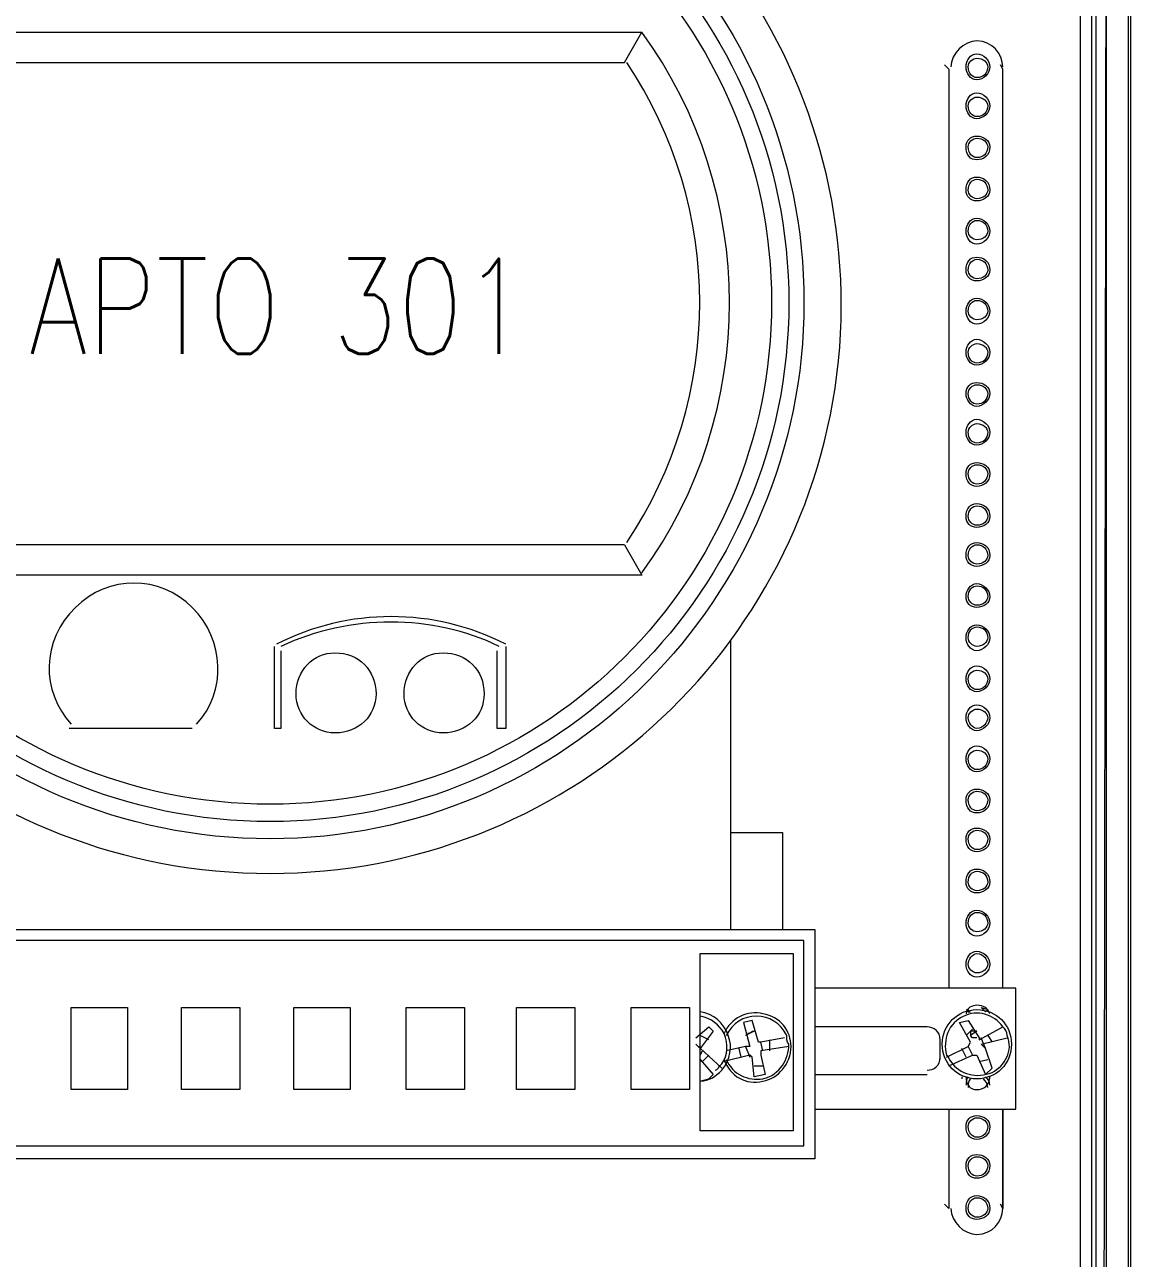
# Model space of a CAD drawing. Header units: metres. Extents: x 2999 to 3164, y 1641 to 1678.
# Drawn here: x 3003.38 to 3004.174, y 1656.407 to 1657.293 of the extents above; entities that cross this region are included whole.
import ezdxf

# ---------------------------------------------------------------- set-up
doc = ezdxf.new("R2010")
doc.units = ezdxf.units.M
doc.linetypes.add('CONTORNO_QUADRO_T', pattern=[0.35, 0.2, -0.15])
doc.styles.add('ROMANS', font='ROMANS.shx', dxfattribs={"width": 0.8, "height": 0.1})

msp = doc.modelspace()

# ---------------------------------------------------------------- linework, layer by layer
at = {"color": 7, "linetype": 'Continuous', "lineweight": 20, "true_color": 0x000007}
for points in [[(3004.14961, 1657.52946), (3004.1465, 1657.53256), (3004.14961, 1657.66603), (3004.1465, 1657.66293), (3004.1465, 1655.94026)], [(3004.13874, 1655.94026), (3004.13874, 1657.66293), (3004.13874, 1657.66293)], [(3004.17288, 1657.65206), (3004.17288, 1655.22637), (3004.17288, 1655.22637)], [(3004.17444, 1657.6443), (3004.17444, 1655.22482), (3004.17444, 1655.22482)], [(3004.15736, 1655.28845), (3004.15736, 1657.53567), (3004.14961, 1657.52946), (3004.14961, 1655.29)], [(3004.15736, 1655.28845), (3004.15426, 1655.29155), (3004.15736, 1657.53567), (3004.15426, 1657.53877)], [(3003.28672, 1657.28735), (3003.8237, 1657.28735), (3003.8237, 1657.28735)], [(3003.29759, 1657.26563), (3003.81128, 1657.26563), (3003.8237, 1657.28735)], [(3004.04407, 1657.26097), (3004.04097, 1657.26408), (3004.04097, 1657.26408)], [(3004.04407, 1657.26097), (3004.04407, 1656.60139), (3004.04407, 1656.60139)], [(3004.04407, 1657.26097), (3004.04407, 1656.60139), (3004.04407, 1656.60139)], [(3004.08287, 1657.26097), (3004.08132, 1657.26408), (3004.08132, 1657.26408)], [(3004.08287, 1656.60139), (3004.08287, 1657.26097), (3004.08287, 1657.26097)], [(3004.08287, 1656.60139), (3004.08287, 1657.26097), (3004.08287, 1657.26097)], [(3003.81128, 1656.91954), (3003.29759, 1656.91954), (3003.29759, 1656.91954)], [(3003.81128, 1656.91954), (3003.8237, 1656.89782), (3003.8237, 1656.89782)], [(3003.8237, 1656.89782), (3003.28672, 1656.89782), (3003.28672, 1656.89782)], [(3003.88733, 1656.85126), (3003.88733, 1656.6433), (3003.88733, 1656.6433)], [(3003.56452, 1656.8435), (3003.56452, 1656.78763), (3003.55987, 1656.78763), (3003.55987, 1656.8466)], [(3003.72592, 1656.8466), (3003.72592, 1656.78763), (3003.71972, 1656.78763)], [(3003.71972, 1656.78763), (3003.71972, 1656.8435), (3003.71972, 1656.8435)], [(3003.50089, 1656.78763), (3003.41243, 1656.78763), (3003.41243, 1656.78763)], [(3003.88733, 1656.71313), (3003.92457, 1656.71313), (3003.92457, 1656.6433)], [(3003.15946, 1656.6433), (3003.94785, 1656.6433), (3003.94785, 1656.6433)], [(3003.94785, 1656.6433), (3003.94785, 1656.47879), (3003.94785, 1656.47879)], [(3003.94009, 1656.63554), (3003.17033, 1656.63554), (3003.17033, 1656.63554)], [(3003.94009, 1656.4881), (3003.94009, 1656.63554), (3003.94009, 1656.63554)], [(3003.8656, 1656.49897), (3003.8656, 1656.62623), (3003.8656, 1656.62623)], [(3003.8656, 1656.62623), (3003.93233, 1656.62623), (3003.93233, 1656.62623)], [(3003.93233, 1656.62623), (3003.93233, 1656.49897), (3003.93233, 1656.49897)], [(3004.09218, 1656.60139), (3003.94785, 1656.60139), (3003.94785, 1656.60139)], [(3004.09218, 1656.51449), (3004.09218, 1656.60139), (3004.09218, 1656.60139)], [(3003.41398, 1656.52845), (3003.41398, 1656.58743), (3003.41398, 1656.58743)], [(3003.41398, 1656.58743), (3003.45433, 1656.58743), (3003.45433, 1656.58743)], [(3003.45433, 1656.58743), (3003.45433, 1656.52845), (3003.45433, 1656.52845)], [(3003.53503, 1656.58743), (3003.53503, 1656.52845), (3003.49313, 1656.52845)], [(3003.49313, 1656.58743), (3003.53503, 1656.58743), (3003.53503, 1656.58743)], [(3003.49313, 1656.52845), (3003.49313, 1656.58743), (3003.49313, 1656.58743)], [(3003.57383, 1656.52845), (3003.57383, 1656.58743), (3003.57383, 1656.58743)], [(3003.57383, 1656.58743), (3003.61418, 1656.58743), (3003.61418, 1656.58743)], [(3003.61418, 1656.58743), (3003.61418, 1656.52845), (3003.61418, 1656.52845)], [(3003.65453, 1656.52845), (3003.65453, 1656.58743), (3003.65453, 1656.58743)], [(3003.65453, 1656.58743), (3003.69644, 1656.58743), (3003.69644, 1656.58743)], [(3003.69644, 1656.58743), (3003.69644, 1656.52845), (3003.69644, 1656.52845)], [(3003.77559, 1656.52845), (3003.73368, 1656.52845), (3003.73368, 1656.58743), (3003.77559, 1656.58743)], [(3003.77559, 1656.58743), (3003.77559, 1656.52845), (3003.77559, 1656.52845)], [(3003.81594, 1656.52845), (3003.81594, 1656.58743), (3003.85784, 1656.58743)], [(3003.85784, 1656.58743), (3003.85784, 1656.52845), (3003.85784, 1656.52845)], [(3004.05649, 1656.58587), (3004.05804, 1656.58432), (3004.05804, 1656.58432)], [(3004.05804, 1656.58587), (3004.05804, 1656.58432), (3004.05959, 1656.58432)], [(3003.92612, 1656.5657), (3003.90905, 1656.5626), (3003.9075, 1656.5626), (3003.90285, 1656.57812), (3003.89664, 1656.57656), (3003.90129, 1656.55949), (3003.89819, 1656.55949), (3003.88422, 1656.55639)], [(3004.04252, 1656.55173), (3004.05804, 1656.55949), (3004.05959, 1656.5626), (3004.05183, 1656.57656), (3004.05804, 1656.57812), (3004.0658, 1656.5657), (3004.0658, 1656.56415), (3004.08287, 1656.57346)], [(3003.86249, 1656.5657), (3003.87181, 1656.57346), (3003.87491, 1656.57036), (3003.8656, 1656.55794), (3003.86249, 1656.56104), (3003.88112, 1656.54397)], [(3003.87181, 1656.56415), (3003.8656, 1656.56725), (3003.8656, 1656.56725)], [(3003.9044, 1656.57036), (3003.89819, 1656.56725), (3003.89819, 1656.56725)], [(3004.02855, 1656.57346), (3003.94785, 1656.57346), (3003.94785, 1656.57346)], [(3004.06114, 1656.57191), (3004.05649, 1656.56725), (3004.05649, 1656.56725)], [(3004.06425, 1656.57036), (3004.05959, 1656.56725), (3004.05959, 1656.56725)], [(3004.06425, 1656.57036), (3004.05959, 1656.57036), (3004.05959, 1656.56725)], [(3004.06425, 1656.5657), (3004.06114, 1656.5657), (3004.05959, 1656.56725)], [(3004.07201, 1656.56725), (3004.07511, 1656.5626), (3004.07511, 1656.5626)], [(3003.89509, 1656.55173), (3003.89353, 1656.55794), (3003.89353, 1656.55794)], [(3003.89819, 1656.55949), (3003.90129, 1656.55173), (3003.90129, 1656.55173)], [(3003.91061, 1656.55639), (3003.90905, 1656.5626), (3003.90905, 1656.5626)], [(3003.92923, 1656.55949), (3003.90905, 1656.55639), (3003.90905, 1656.55328), (3003.91216, 1656.53932)], [(3003.91526, 1656.56415), (3003.91526, 1656.55639), (3003.91526, 1656.55639)], [(3004.03786, 1656.55018), (3004.03786, 1656.56415), (3004.03786, 1656.56415)], [(3004.05649, 1656.55173), (3004.05338, 1656.55794), (3004.05338, 1656.55794)], [(3004.05804, 1656.55949), (3004.06114, 1656.55328), (3004.06114, 1656.55328)], [(3004.06114, 1656.55328), (3004.06425, 1656.55328), (3004.07046, 1656.53932), (3004.07511, 1656.54397), (3004.07046, 1656.55794), (3004.06735, 1656.56104), (3004.08598, 1656.5657)], [(3004.07046, 1656.55794), (3004.06735, 1656.5657), (3004.06735, 1656.5657)], [(3003.8656, 1656.55328), (3003.86715, 1656.55639), (3003.86715, 1656.55639)], [(3003.8656, 1656.55018), (3003.87491, 1656.53932), (3003.87491, 1656.53932)], [(3003.87181, 1656.55328), (3003.86715, 1656.54863), (3003.86715, 1656.54863)], [(3003.91216, 1656.53932), (3003.9044, 1656.53776), (3003.90285, 1656.55173), (3003.90129, 1656.55328), (3003.88267, 1656.54863)], [(3004.04407, 1656.54552), (3004.06114, 1656.55328), (3004.06114, 1656.55328)], [(3004.0658, 1656.54863), (3004.07201, 1656.55018), (3004.07201, 1656.55018)], [(3003.8656, 1656.53466), (3003.87181, 1656.53621), (3003.87491, 1656.53932)], [(3003.9044, 1656.54552), (3003.91061, 1656.54552), (3003.91061, 1656.54552)], [(3003.94785, 1656.53932), (3004.02855, 1656.53932), (3004.02855, 1656.53932)], [(3004.05338, 1656.53776), (3004.05338, 1656.53621), (3004.05338, 1656.53621)], [(3004.07356, 1656.53621), (3004.07356, 1656.53776), (3004.07356, 1656.53776)], [(3003.45433, 1656.52845), (3003.41398, 1656.52845), (3003.41398, 1656.52845)], [(3003.61418, 1656.52845), (3003.57383, 1656.52845), (3003.57383, 1656.52845)], [(3003.69644, 1656.52845), (3003.65453, 1656.52845), (3003.65453, 1656.52845)], [(3003.85784, 1656.52845), (3003.81594, 1656.52845), (3003.81594, 1656.52845)], [(3003.94785, 1656.51449), (3004.09218, 1656.51449), (3004.09218, 1656.51449)], [(3004.04407, 1656.51449), (3004.04407, 1656.4431), (3004.04097, 1656.4462)], [(3004.04407, 1656.51449), (3004.04407, 1656.4431), (3004.04407, 1656.4431)], [(3004.08287, 1656.51449), (3004.08287, 1656.4431), (3004.08132, 1656.4462)], [(3004.08287, 1656.4431), (3004.08287, 1656.51449), (3004.08287, 1656.51449)], [(3003.93233, 1656.49897), (3003.8656, 1656.49897), (3003.8656, 1656.49897)], [(3003.17033, 1656.4881), (3003.94009, 1656.4881), (3003.94009, 1656.4881)], [(3003.94785, 1656.47879), (3003.15946, 1656.47879), (3003.15946, 1656.47879)]]:
    msp.add_lwpolyline(points, dxfattribs=at)
msp.add_lwpolyline([(3004.07201, 1656.58587), (3004.07046, 1656.58432), (3004.06735, 1656.58743), (3004.06735, 1656.58743)], close=True, dxfattribs=at)
for points, knots in [([(3003.47296, 1657.49532), (3003.26655, 1657.45186), (3003.12687, 1657.26097), (3003.1486, 1657.05146), (3003.1486, 1657.05146), (3003.16877, 1656.84195), (3003.3457, 1656.68365), (3003.55676, 1656.68365), (3003.55676, 1656.68365), (3003.76627, 1656.68365), (3003.9432, 1656.84195), (3003.96492, 1657.05146), (3003.96492, 1657.05146), (3003.9851, 1657.26097), (3003.84542, 1657.45186), (3003.63901, 1657.49532)], [0, 0, 0, 0, 0.0625, 0.0625, 0.0625, 0.062501, 0.125, 0.125, 0.125, 0.125001, 0.1875, 0.1875, 0.1875, 0.187501, 1, 1, 1, 1]), ([(3003.94009, 1657.09336), (3003.94009, 1657.30598), (3003.76783, 1657.47824), (3003.55676, 1657.47824), (3003.55676, 1657.47824), (3003.34414, 1657.47824), (3003.17188, 1657.30598), (3003.17188, 1657.09336), (3003.17188, 1657.09336), (3003.17188, 1656.88074), (3003.34414, 1656.70848), (3003.55676, 1656.70848), (3003.55676, 1656.70848), (3003.76783, 1656.70848), (3003.94009, 1656.88074), (3003.94009, 1657.09336)], [0, 0, 0, 0, 0.0625, 0.0625, 0.0625, 0.062501, 0.125, 0.125, 0.125, 0.125001, 0.1875, 0.1875, 0.1875, 0.187501, 1, 1, 1, 1]), ([(3003.92923, 1657.09336), (3003.92923, 1657.29977), (3003.76162, 1657.46583), (3003.55676, 1657.46583), (3003.55676, 1657.46583), (3003.35035, 1657.46583), (3003.18429, 1657.29977), (3003.18429, 1657.09336), (3003.18429, 1657.09336), (3003.18429, 1656.88695), (3003.35035, 1656.72089), (3003.55676, 1656.72089), (3003.55676, 1656.72089), (3003.76162, 1656.72089), (3003.92923, 1656.88695), (3003.92923, 1657.09336)], [0, 0, 0, 0, 0.0625, 0.0625, 0.0625, 0.062501, 0.125, 0.125, 0.125, 0.125001, 0.1875, 0.1875, 0.1875, 0.187501, 1, 1, 1, 1]), ([(3003.91681, 1657.09336), (3003.91681, 1657.29201), (3003.75541, 1657.45341), (3003.55676, 1657.45341), (3003.55676, 1657.45341), (3003.35656, 1657.45341), (3003.19516, 1657.29201), (3003.19516, 1657.09336), (3003.19516, 1657.09336), (3003.19516, 1656.89471), (3003.35656, 1656.73331), (3003.55676, 1656.73331), (3003.55676, 1656.73331), (3003.75541, 1656.73331), (3003.91681, 1656.89471), (3003.91681, 1657.09336)], [0, 0, 0, 0, 0.0625, 0.0625, 0.0625, 0.062501, 0.125, 0.125, 0.125, 0.125001, 0.1875, 0.1875, 0.1875, 0.187501, 1, 1, 1, 1]), ([(3004.08287, 1657.26252), (3004.08287, 1657.27184), (3004.07511, 1657.28115), (3004.06425, 1657.28115), (3004.06425, 1657.28115), (3004.05494, 1657.28115), (3004.04562, 1657.27184), (3004.04562, 1657.26252)], [0, 0, 0, 0, 0.125, 0.125, 0.125, 0.125001, 1, 1, 1, 1]), ([(3004.08287, 1657.26252), (3004.08287, 1657.27184), (3004.07511, 1657.28115), (3004.06425, 1657.28115), (3004.06425, 1657.28115), (3004.05494, 1657.28115), (3004.04562, 1657.27184), (3004.04562, 1657.26252)], [0, 0, 0, 0, 0.125, 0.125, 0.125, 0.125001, 1, 1, 1, 1]), ([(3004.07356, 1657.26252), (3004.07356, 1657.26718), (3004.0689, 1657.27184), (3004.06425, 1657.27184), (3004.06425, 1657.27184), (3004.05959, 1657.27184), (3004.05649, 1657.26718), (3004.05649, 1657.26252), (3004.05649, 1657.26252), (3004.05649, 1657.25787), (3004.05959, 1657.25321), (3004.06425, 1657.25321), (3004.06425, 1657.25321), (3004.0689, 1657.25321), (3004.07356, 1657.25787), (3004.07356, 1657.26252)], [0, 0, 0, 0, 0.0625, 0.0625, 0.0625, 0.062501, 0.125, 0.125, 0.125, 0.125001, 0.1875, 0.1875, 0.1875, 0.187501, 1, 1, 1, 1]), ([(3004.07201, 1657.26252), (3004.07201, 1657.26563), (3004.0689, 1657.26873), (3004.06425, 1657.26873), (3004.06425, 1657.26873), (3004.06114, 1657.26873), (3004.05804, 1657.26563), (3004.05804, 1657.26252), (3004.05804, 1657.26252), (3004.05804, 1657.25787), (3004.06114, 1657.25476), (3004.06425, 1657.25476), (3004.06425, 1657.25476), (3004.0689, 1657.25476), (3004.07201, 1657.25787), (3004.07201, 1657.26252)], [0, 0, 0, 0, 0.0625, 0.0625, 0.0625, 0.062501, 0.125, 0.125, 0.125, 0.125001, 0.1875, 0.1875, 0.1875, 0.187501, 1, 1, 1, 1]), ([(3004.07356, 1657.23459), (3004.07356, 1657.23924), (3004.0689, 1657.2439), (3004.06425, 1657.2439), (3004.06425, 1657.2439), (3004.05959, 1657.2439), (3004.05649, 1657.23924), (3004.05649, 1657.23459), (3004.05649, 1657.23459), (3004.05649, 1657.22993), (3004.05959, 1657.22528), (3004.06425, 1657.22528), (3004.06425, 1657.22528), (3004.0689, 1657.22528), (3004.07356, 1657.22993), (3004.07356, 1657.23459)], [0, 0, 0, 0, 0.0625, 0.0625, 0.0625, 0.062501, 0.125, 0.125, 0.125, 0.125001, 0.1875, 0.1875, 0.1875, 0.187501, 1, 1, 1, 1]), ([(3004.07201, 1657.23459), (3004.07201, 1657.23769), (3004.0689, 1657.2408), (3004.06425, 1657.2408), (3004.06425, 1657.2408), (3004.06114, 1657.2408), (3004.05804, 1657.23769), (3004.05804, 1657.23459), (3004.05804, 1657.23459), (3004.05804, 1657.22993), (3004.06114, 1657.22683), (3004.06425, 1657.22683), (3004.06425, 1657.22683), (3004.0689, 1657.22683), (3004.07201, 1657.22993), (3004.07201, 1657.23459)], [0, 0, 0, 0, 0.0625, 0.0625, 0.0625, 0.062501, 0.125, 0.125, 0.125, 0.125001, 0.1875, 0.1875, 0.1875, 0.187501, 1, 1, 1, 1]), ([(3004.07356, 1657.2051), (3004.07356, 1657.20976), (3004.0689, 1657.21286), (3004.06425, 1657.21286), (3004.06425, 1657.21286), (3004.05959, 1657.21286), (3004.05649, 1657.20976), (3004.05649, 1657.2051), (3004.05649, 1657.2051), (3004.05649, 1657.19889), (3004.05959, 1657.19579), (3004.06425, 1657.19579), (3004.06425, 1657.19579), (3004.0689, 1657.19579), (3004.07356, 1657.19889), (3004.07356, 1657.2051)], [0, 0, 0, 0, 0.0625, 0.0625, 0.0625, 0.062501, 0.125, 0.125, 0.125, 0.125001, 0.1875, 0.1875, 0.1875, 0.187501, 1, 1, 1, 1]), ([(3004.07201, 1657.2051), (3004.07201, 1657.20821), (3004.0689, 1657.21131), (3004.06425, 1657.21131), (3004.06425, 1657.21131), (3004.06114, 1657.21131), (3004.05804, 1657.20821), (3004.05804, 1657.2051), (3004.05804, 1657.2051), (3004.05804, 1657.20045), (3004.06114, 1657.19734), (3004.06425, 1657.19734), (3004.06425, 1657.19734), (3004.0689, 1657.19734), (3004.07201, 1657.20045), (3004.07201, 1657.2051)], [0, 0, 0, 0, 0.0625, 0.0625, 0.0625, 0.062501, 0.125, 0.125, 0.125, 0.125001, 0.1875, 0.1875, 0.1875, 0.187501, 1, 1, 1, 1]), ([(3004.07356, 1657.17406), (3004.07356, 1657.18027), (3004.0689, 1657.18337), (3004.06425, 1657.18337), (3004.06425, 1657.18337), (3004.05959, 1657.18337), (3004.05649, 1657.18027), (3004.05649, 1657.17406), (3004.05649, 1657.17406), (3004.05649, 1657.16941), (3004.05959, 1657.1663), (3004.06425, 1657.1663), (3004.06425, 1657.1663), (3004.0689, 1657.1663), (3004.07356, 1657.16941), (3004.07356, 1657.17406)], [0, 0, 0, 0, 0.0625, 0.0625, 0.0625, 0.062501, 0.125, 0.125, 0.125, 0.125001, 0.1875, 0.1875, 0.1875, 0.187501, 1, 1, 1, 1]), ([(3004.07201, 1657.17406), (3004.07201, 1657.17872), (3004.0689, 1657.18182), (3004.06425, 1657.18182), (3004.06425, 1657.18182), (3004.06114, 1657.18182), (3004.05804, 1657.17872), (3004.05804, 1657.17406), (3004.05804, 1657.17406), (3004.05804, 1657.17096), (3004.06114, 1657.16786), (3004.06425, 1657.16786), (3004.06425, 1657.16786), (3004.0689, 1657.16786), (3004.07201, 1657.17096), (3004.07201, 1657.17406)], [0, 0, 0, 0, 0.0625, 0.0625, 0.0625, 0.062501, 0.125, 0.125, 0.125, 0.125001, 0.1875, 0.1875, 0.1875, 0.187501, 1, 1, 1, 1]), ([(3004.07356, 1657.14458), (3004.07356, 1657.14923), (3004.0689, 1657.15389), (3004.06425, 1657.15389), (3004.06425, 1657.15389), (3004.05959, 1657.15389), (3004.05649, 1657.14923), (3004.05649, 1657.14458), (3004.05649, 1657.14458), (3004.05649, 1657.13992), (3004.05959, 1657.13526), (3004.06425, 1657.13526), (3004.06425, 1657.13526), (3004.0689, 1657.13526), (3004.07356, 1657.13992), (3004.07356, 1657.14458)], [0, 0, 0, 0, 0.0625, 0.0625, 0.0625, 0.062501, 0.125, 0.125, 0.125, 0.125001, 0.1875, 0.1875, 0.1875, 0.187501, 1, 1, 1, 1]), ([(3004.07201, 1657.14458), (3004.07201, 1657.14923), (3004.0689, 1657.15234), (3004.06425, 1657.15234), (3004.06425, 1657.15234), (3004.06114, 1657.15234), (3004.05804, 1657.14923), (3004.05804, 1657.14458), (3004.05804, 1657.14458), (3004.05804, 1657.14147), (3004.06114, 1657.13837), (3004.06425, 1657.13837), (3004.06425, 1657.13837), (3004.0689, 1657.13837), (3004.07201, 1657.14147), (3004.07201, 1657.14458)], [0, 0, 0, 0, 0.0625, 0.0625, 0.0625, 0.062501, 0.125, 0.125, 0.125, 0.125001, 0.1875, 0.1875, 0.1875, 0.187501, 1, 1, 1, 1]), ([(3004.07356, 1657.11664), (3004.07356, 1657.12285), (3004.0689, 1657.12595), (3004.06425, 1657.12595), (3004.06425, 1657.12595), (3004.05959, 1657.12595), (3004.05649, 1657.12285), (3004.05649, 1657.11664), (3004.05649, 1657.11664), (3004.05649, 1657.11198), (3004.05959, 1657.10888), (3004.06425, 1657.10888), (3004.06425, 1657.10888), (3004.0689, 1657.10888), (3004.07356, 1657.11198), (3004.07356, 1657.11664)], [0, 0, 0, 0, 0.0625, 0.0625, 0.0625, 0.062501, 0.125, 0.125, 0.125, 0.125001, 0.1875, 0.1875, 0.1875, 0.187501, 1, 1, 1, 1]), ([(3004.07201, 1657.11664), (3004.07201, 1657.1213), (3004.0689, 1657.1244), (3004.06425, 1657.1244), (3004.06425, 1657.1244), (3004.06114, 1657.1244), (3004.05804, 1657.1213), (3004.05804, 1657.11664), (3004.05804, 1657.11664), (3004.05804, 1657.11354), (3004.06114, 1657.11043), (3004.06425, 1657.11043), (3004.06425, 1657.11043), (3004.0689, 1657.11043), (3004.07201, 1657.11354), (3004.07201, 1657.11664)], [0, 0, 0, 0, 0.0625, 0.0625, 0.0625, 0.062501, 0.125, 0.125, 0.125, 0.125001, 0.1875, 0.1875, 0.1875, 0.187501, 1, 1, 1, 1]), ([(3004.07356, 1657.08715), (3004.07356, 1657.09181), (3004.0689, 1657.09647), (3004.06425, 1657.09647), (3004.06425, 1657.09647), (3004.05959, 1657.09647), (3004.05649, 1657.09181), (3004.05649, 1657.08715), (3004.05649, 1657.08715), (3004.05649, 1657.0825), (3004.05959, 1657.07784), (3004.06425, 1657.07784), (3004.06425, 1657.07784), (3004.0689, 1657.07784), (3004.07356, 1657.0825), (3004.07356, 1657.08715)], [0, 0, 0, 0, 0.0625, 0.0625, 0.0625, 0.062501, 0.125, 0.125, 0.125, 0.125001, 0.1875, 0.1875, 0.1875, 0.187501, 1, 1, 1, 1]), ([(3004.07201, 1657.08715), (3004.07201, 1657.09181), (3004.0689, 1657.09491), (3004.06425, 1657.09491), (3004.06425, 1657.09491), (3004.06114, 1657.09491), (3004.05804, 1657.09181), (3004.05804, 1657.08715), (3004.05804, 1657.08715), (3004.05804, 1657.08405), (3004.06114, 1657.08095), (3004.06425, 1657.08095), (3004.06425, 1657.08095), (3004.0689, 1657.08095), (3004.07201, 1657.08405), (3004.07201, 1657.08715)], [0, 0, 0, 0, 0.0625, 0.0625, 0.0625, 0.062501, 0.125, 0.125, 0.125, 0.125001, 0.1875, 0.1875, 0.1875, 0.187501, 1, 1, 1, 1]), ([(3004.07356, 1657.05767), (3004.07356, 1657.06232), (3004.0689, 1657.06698), (3004.06425, 1657.06698), (3004.06425, 1657.06698), (3004.05959, 1657.06698), (3004.05649, 1657.06232), (3004.05649, 1657.05767), (3004.05649, 1657.05767), (3004.05649, 1657.05301), (3004.05959, 1657.04836), (3004.06425, 1657.04836), (3004.06425, 1657.04836), (3004.0689, 1657.04836), (3004.07356, 1657.05301), (3004.07356, 1657.05767)], [0, 0, 0, 0, 0.0625, 0.0625, 0.0625, 0.062501, 0.125, 0.125, 0.125, 0.125001, 0.1875, 0.1875, 0.1875, 0.187501, 1, 1, 1, 1]), ([(3004.07201, 1657.05767), (3004.07201, 1657.06077), (3004.0689, 1657.06387), (3004.06425, 1657.06387), (3004.06425, 1657.06387), (3004.06114, 1657.06387), (3004.05804, 1657.06077), (3004.05804, 1657.05767), (3004.05804, 1657.05767), (3004.05804, 1657.05301), (3004.06114, 1657.04991), (3004.06425, 1657.04991), (3004.06425, 1657.04991), (3004.0689, 1657.04991), (3004.07201, 1657.05301), (3004.07201, 1657.05767)], [0, 0, 0, 0, 0.0625, 0.0625, 0.0625, 0.062501, 0.125, 0.125, 0.125, 0.125001, 0.1875, 0.1875, 0.1875, 0.187501, 1, 1, 1, 1]), ([(3004.07356, 1657.02818), (3004.07356, 1657.03284), (3004.0689, 1657.03594), (3004.06425, 1657.03594), (3004.06425, 1657.03594), (3004.05959, 1657.03594), (3004.05649, 1657.03284), (3004.05649, 1657.02818), (3004.05649, 1657.02818), (3004.05649, 1657.02352), (3004.05959, 1657.01887), (3004.06425, 1657.01887), (3004.06425, 1657.01887), (3004.0689, 1657.01887), (3004.07356, 1657.02352), (3004.07356, 1657.02818)], [0, 0, 0, 0, 0.0625, 0.0625, 0.0625, 0.062501, 0.125, 0.125, 0.125, 0.125001, 0.1875, 0.1875, 0.1875, 0.187501, 1, 1, 1, 1]), ([(3004.07201, 1657.02818), (3004.07201, 1657.03128), (3004.0689, 1657.03439), (3004.06425, 1657.03439), (3004.06425, 1657.03439), (3004.06114, 1657.03439), (3004.05804, 1657.03128), (3004.05804, 1657.02818), (3004.05804, 1657.02818), (3004.05804, 1657.02352), (3004.06114, 1657.02042), (3004.06425, 1657.02042), (3004.06425, 1657.02042), (3004.0689, 1657.02042), (3004.07201, 1657.02352), (3004.07201, 1657.02818)], [0, 0, 0, 0, 0.0625, 0.0625, 0.0625, 0.062501, 0.125, 0.125, 0.125, 0.125001, 0.1875, 0.1875, 0.1875, 0.187501, 1, 1, 1, 1]), ([(3004.07356, 1657.00024), (3004.07356, 1657.0049), (3004.0689, 1657.00956), (3004.06425, 1657.00956), (3004.06425, 1657.00956), (3004.05959, 1657.00956), (3004.05649, 1657.0049), (3004.05649, 1657.00024), (3004.05649, 1657.00024), (3004.05649, 1656.99559), (3004.05959, 1656.99093), (3004.06425, 1656.99093), (3004.06425, 1656.99093), (3004.0689, 1656.99093), (3004.07356, 1656.99559), (3004.07356, 1657.00024)], [0, 0, 0, 0, 0.0625, 0.0625, 0.0625, 0.062501, 0.125, 0.125, 0.125, 0.125001, 0.1875, 0.1875, 0.1875, 0.187501, 1, 1, 1, 1]), ([(3004.07201, 1657.00024), (3004.07201, 1657.00335), (3004.0689, 1657.00645), (3004.06425, 1657.00645), (3004.06425, 1657.00645), (3004.06114, 1657.00645), (3004.05804, 1657.00335), (3004.05804, 1657.00024), (3004.05804, 1657.00024), (3004.05804, 1656.99559), (3004.06114, 1656.99248), (3004.06425, 1656.99248), (3004.06425, 1656.99248), (3004.0689, 1656.99248), (3004.07201, 1656.99559), (3004.07201, 1657.00024)], [0, 0, 0, 0, 0.0625, 0.0625, 0.0625, 0.062501, 0.125, 0.125, 0.125, 0.125001, 0.1875, 0.1875, 0.1875, 0.187501, 1, 1, 1, 1]), ([(3004.07356, 1656.97076), (3004.07356, 1656.97541), (3004.0689, 1656.97852), (3004.06425, 1656.97852), (3004.06425, 1656.97852), (3004.05959, 1656.97852), (3004.05649, 1656.97541), (3004.05649, 1656.97076), (3004.05649, 1656.97076), (3004.05649, 1656.96455), (3004.05959, 1656.96145), (3004.06425, 1656.96145), (3004.06425, 1656.96145), (3004.0689, 1656.96145), (3004.07356, 1656.96455), (3004.07356, 1656.97076)], [0, 0, 0, 0, 0.0625, 0.0625, 0.0625, 0.062501, 0.125, 0.125, 0.125, 0.125001, 0.1875, 0.1875, 0.1875, 0.187501, 1, 1, 1, 1]), ([(3004.07201, 1656.97076), (3004.07201, 1656.97386), (3004.0689, 1656.97697), (3004.06425, 1656.97697), (3004.06425, 1656.97697), (3004.06114, 1656.97697), (3004.05804, 1656.97386), (3004.05804, 1656.97076), (3004.05804, 1656.97076), (3004.05804, 1656.9661), (3004.06114, 1656.963), (3004.06425, 1656.963), (3004.06425, 1656.963), (3004.0689, 1656.963), (3004.07201, 1656.9661), (3004.07201, 1656.97076)], [0, 0, 0, 0, 0.0625, 0.0625, 0.0625, 0.062501, 0.125, 0.125, 0.125, 0.125001, 0.1875, 0.1875, 0.1875, 0.187501, 1, 1, 1, 1]), ([(3004.07356, 1656.93972), (3004.07356, 1656.94593), (3004.0689, 1656.94903), (3004.06425, 1656.94903), (3004.06425, 1656.94903), (3004.05959, 1656.94903), (3004.05649, 1656.94593), (3004.05649, 1656.93972), (3004.05649, 1656.93972), (3004.05649, 1656.93506), (3004.05959, 1656.93196), (3004.06425, 1656.93196), (3004.06425, 1656.93196), (3004.0689, 1656.93196), (3004.07356, 1656.93506), (3004.07356, 1656.93972)], [0, 0, 0, 0, 0.0625, 0.0625, 0.0625, 0.062501, 0.125, 0.125, 0.125, 0.125001, 0.1875, 0.1875, 0.1875, 0.187501, 1, 1, 1, 1]), ([(3004.07201, 1656.93972), (3004.07201, 1656.94437), (3004.0689, 1656.94748), (3004.06425, 1656.94748), (3004.06425, 1656.94748), (3004.06114, 1656.94748), (3004.05804, 1656.94437), (3004.05804, 1656.93972), (3004.05804, 1656.93972), (3004.05804, 1656.93661), (3004.06114, 1656.93351), (3004.06425, 1656.93351), (3004.06425, 1656.93351), (3004.0689, 1656.93351), (3004.07201, 1656.93661), (3004.07201, 1656.93972)], [0, 0, 0, 0, 0.0625, 0.0625, 0.0625, 0.062501, 0.125, 0.125, 0.125, 0.125001, 0.1875, 0.1875, 0.1875, 0.187501, 1, 1, 1, 1]), ([(3004.07356, 1656.91178), (3004.07356, 1656.91799), (3004.0689, 1656.9211), (3004.06425, 1656.9211), (3004.06425, 1656.9211), (3004.05959, 1656.9211), (3004.05649, 1656.91799), (3004.05649, 1656.91178), (3004.05649, 1656.91178), (3004.05649, 1656.90713), (3004.05959, 1656.90402), (3004.06425, 1656.90402), (3004.06425, 1656.90402), (3004.0689, 1656.90402), (3004.07356, 1656.90713), (3004.07356, 1656.91178)], [0, 0, 0, 0, 0.0625, 0.0625, 0.0625, 0.062501, 0.125, 0.125, 0.125, 0.125001, 0.1875, 0.1875, 0.1875, 0.187501, 1, 1, 1, 1]), ([(3004.07201, 1656.91178), (3004.07201, 1656.91644), (3004.0689, 1656.91954), (3004.06425, 1656.91954), (3004.06425, 1656.91954), (3004.06114, 1656.91954), (3004.05804, 1656.91644), (3004.05804, 1656.91178), (3004.05804, 1656.91178), (3004.05804, 1656.90868), (3004.06114, 1656.90558), (3004.06425, 1656.90558), (3004.06425, 1656.90558), (3004.0689, 1656.90558), (3004.07201, 1656.90868), (3004.07201, 1656.91178)], [0, 0, 0, 0, 0.0625, 0.0625, 0.0625, 0.062501, 0.125, 0.125, 0.125, 0.125001, 0.1875, 0.1875, 0.1875, 0.187501, 1, 1, 1, 1]), ([(3003.504, 1656.79073), (3003.52572, 1656.81401), (3003.52417, 1656.85126), (3003.50089, 1656.87454), (3003.50089, 1656.87454), (3003.47761, 1656.89782), (3003.44037, 1656.89782), (3003.41709, 1656.87454), (3003.41709, 1656.87454), (3003.39225, 1656.85126), (3003.39225, 1656.81401), (3003.41398, 1656.79073)], [0, 0, 0, 0, 0.083333, 0.083333, 0.083333, 0.083334, 0.166667, 0.166667, 0.166667, 0.166668, 1, 1, 1, 1]), ([(3004.07356, 1656.8823), (3004.07356, 1656.88695), (3004.0689, 1656.89161), (3004.06425, 1656.89161), (3004.06425, 1656.89161), (3004.05959, 1656.89161), (3004.05649, 1656.88695), (3004.05649, 1656.8823), (3004.05649, 1656.8823), (3004.05649, 1656.87764), (3004.05959, 1656.87454), (3004.06425, 1656.87454), (3004.06425, 1656.87454), (3004.0689, 1656.87454), (3004.07356, 1656.87764), (3004.07356, 1656.8823)], [0, 0, 0, 0, 0.0625, 0.0625, 0.0625, 0.062501, 0.125, 0.125, 0.125, 0.125001, 0.1875, 0.1875, 0.1875, 0.187501, 1, 1, 1, 1]), ([(3004.07201, 1656.8823), (3004.07201, 1656.88695), (3004.0689, 1656.89006), (3004.06425, 1656.89006), (3004.06425, 1656.89006), (3004.06114, 1656.89006), (3004.05804, 1656.88695), (3004.05804, 1656.8823), (3004.05804, 1656.8823), (3004.05804, 1656.87919), (3004.06114, 1656.87609), (3004.06425, 1656.87609), (3004.06425, 1656.87609), (3004.0689, 1656.87609), (3004.07201, 1656.87919), (3004.07201, 1656.8823)], [0, 0, 0, 0, 0.0625, 0.0625, 0.0625, 0.062501, 0.125, 0.125, 0.125, 0.125001, 0.1875, 0.1875, 0.1875, 0.187501, 1, 1, 1, 1]), ([(3004.07356, 1656.85281), (3004.07356, 1656.85747), (3004.0689, 1656.86212), (3004.06425, 1656.86212), (3004.06425, 1656.86212), (3004.05959, 1656.86212), (3004.05649, 1656.85747), (3004.05649, 1656.85281), (3004.05649, 1656.85281), (3004.05649, 1656.84815), (3004.05959, 1656.8435), (3004.06425, 1656.8435), (3004.06425, 1656.8435), (3004.0689, 1656.8435), (3004.07356, 1656.84815), (3004.07356, 1656.85281)], [0, 0, 0, 0, 0.0625, 0.0625, 0.0625, 0.062501, 0.125, 0.125, 0.125, 0.125001, 0.1875, 0.1875, 0.1875, 0.187501, 1, 1, 1, 1]), ([(3004.07201, 1656.85281), (3004.07201, 1656.85747), (3004.0689, 1656.86057), (3004.06425, 1656.86057), (3004.06425, 1656.86057), (3004.06114, 1656.86057), (3004.05804, 1656.85747), (3004.05804, 1656.85281), (3004.05804, 1656.85281), (3004.05804, 1656.84971), (3004.06114, 1656.8466), (3004.06425, 1656.8466), (3004.06425, 1656.8466), (3004.0689, 1656.8466), (3004.07201, 1656.84971), (3004.07201, 1656.85281)], [0, 0, 0, 0, 0.0625, 0.0625, 0.0625, 0.062501, 0.125, 0.125, 0.125, 0.125001, 0.1875, 0.1875, 0.1875, 0.187501, 1, 1, 1, 1]), ([(3003.63281, 1656.81246), (3003.63281, 1656.82953), (3003.62039, 1656.84195), (3003.60332, 1656.84195), (3003.60332, 1656.84195), (3003.5878, 1656.84195), (3003.57538, 1656.82953), (3003.57538, 1656.81246), (3003.57538, 1656.81246), (3003.57538, 1656.79694), (3003.5878, 1656.78452), (3003.60332, 1656.78452), (3003.60332, 1656.78452), (3003.62039, 1656.78452), (3003.63281, 1656.79694), (3003.63281, 1656.81246)], [0, 0, 0, 0, 0.0625, 0.0625, 0.0625, 0.062501, 0.125, 0.125, 0.125, 0.125001, 0.1875, 0.1875, 0.1875, 0.187501, 1, 1, 1, 1]), ([(3003.7104, 1656.81246), (3003.7104, 1656.82953), (3003.69799, 1656.84195), (3003.68092, 1656.84195), (3003.68092, 1656.84195), (3003.6654, 1656.84195), (3003.65298, 1656.82953), (3003.65298, 1656.81246), (3003.65298, 1656.81246), (3003.65298, 1656.79694), (3003.6654, 1656.78452), (3003.68092, 1656.78452), (3003.68092, 1656.78452), (3003.69799, 1656.78452), (3003.7104, 1656.79694), (3003.7104, 1656.81246)], [0, 0, 0, 0, 0.0625, 0.0625, 0.0625, 0.062501, 0.125, 0.125, 0.125, 0.125001, 0.1875, 0.1875, 0.1875, 0.187501, 1, 1, 1, 1]), ([(3004.07356, 1656.82332), (3004.07356, 1656.82798), (3004.0689, 1656.83263), (3004.06425, 1656.83263), (3004.06425, 1656.83263), (3004.05959, 1656.83263), (3004.05649, 1656.82798), (3004.05649, 1656.82332), (3004.05649, 1656.82332), (3004.05649, 1656.81867), (3004.05959, 1656.81401), (3004.06425, 1656.81401), (3004.06425, 1656.81401), (3004.0689, 1656.81401), (3004.07356, 1656.81867), (3004.07356, 1656.82332)], [0, 0, 0, 0, 0.0625, 0.0625, 0.0625, 0.062501, 0.125, 0.125, 0.125, 0.125001, 0.1875, 0.1875, 0.1875, 0.187501, 1, 1, 1, 1]), ([(3004.07201, 1656.82332), (3004.07201, 1656.82643), (3004.0689, 1656.82953), (3004.06425, 1656.82953), (3004.06425, 1656.82953), (3004.06114, 1656.82953), (3004.05804, 1656.82643), (3004.05804, 1656.82332), (3004.05804, 1656.82332), (3004.05804, 1656.81867), (3004.06114, 1656.81556), (3004.06425, 1656.81556), (3004.06425, 1656.81556), (3004.0689, 1656.81556), (3004.07201, 1656.81867), (3004.07201, 1656.82332)], [0, 0, 0, 0, 0.0625, 0.0625, 0.0625, 0.062501, 0.125, 0.125, 0.125, 0.125001, 0.1875, 0.1875, 0.1875, 0.187501, 1, 1, 1, 1]), ([(3004.07356, 1656.79539), (3004.07356, 1656.80004), (3004.0689, 1656.8047), (3004.06425, 1656.8047), (3004.06425, 1656.8047), (3004.05959, 1656.8047), (3004.05649, 1656.80004), (3004.05649, 1656.79539), (3004.05649, 1656.79539), (3004.05649, 1656.79073), (3004.05959, 1656.78608), (3004.06425, 1656.78608), (3004.06425, 1656.78608), (3004.0689, 1656.78608), (3004.07356, 1656.79073), (3004.07356, 1656.79539)], [0, 0, 0, 0, 0.0625, 0.0625, 0.0625, 0.062501, 0.125, 0.125, 0.125, 0.125001, 0.1875, 0.1875, 0.1875, 0.187501, 1, 1, 1, 1]), ([(3004.07201, 1656.79539), (3004.07201, 1656.79849), (3004.0689, 1656.8016), (3004.06425, 1656.8016), (3004.06425, 1656.8016), (3004.06114, 1656.8016), (3004.05804, 1656.79849), (3004.05804, 1656.79539), (3004.05804, 1656.79539), (3004.05804, 1656.79228), (3004.06114, 1656.78763), (3004.06425, 1656.78763), (3004.06425, 1656.78763), (3004.0689, 1656.78763), (3004.07201, 1656.79228), (3004.07201, 1656.79539)], [0, 0, 0, 0, 0.0625, 0.0625, 0.0625, 0.062501, 0.125, 0.125, 0.125, 0.125001, 0.1875, 0.1875, 0.1875, 0.187501, 1, 1, 1, 1]), ([(3004.07356, 1656.7659), (3004.07356, 1656.77056), (3004.0689, 1656.77521), (3004.06425, 1656.77521), (3004.06425, 1656.77521), (3004.05959, 1656.77521), (3004.05649, 1656.77056), (3004.05649, 1656.7659), (3004.05649, 1656.7659), (3004.05649, 1656.76124), (3004.05959, 1656.75659), (3004.06425, 1656.75659), (3004.06425, 1656.75659), (3004.0689, 1656.75659), (3004.07356, 1656.76124), (3004.07356, 1656.7659)], [0, 0, 0, 0, 0.0625, 0.0625, 0.0625, 0.062501, 0.125, 0.125, 0.125, 0.125001, 0.1875, 0.1875, 0.1875, 0.187501, 1, 1, 1, 1]), ([(3004.07201, 1656.7659), (3004.07201, 1656.769), (3004.0689, 1656.77211), (3004.06425, 1656.77211), (3004.06425, 1656.77211), (3004.06114, 1656.77211), (3004.05804, 1656.769), (3004.05804, 1656.7659), (3004.05804, 1656.7659), (3004.05804, 1656.76124), (3004.06114, 1656.75814), (3004.06425, 1656.75814), (3004.06425, 1656.75814), (3004.0689, 1656.75814), (3004.07201, 1656.76124), (3004.07201, 1656.7659)], [0, 0, 0, 0, 0.0625, 0.0625, 0.0625, 0.062501, 0.125, 0.125, 0.125, 0.125001, 0.1875, 0.1875, 0.1875, 0.187501, 1, 1, 1, 1]), ([(3004.07356, 1656.73641), (3004.07356, 1656.74107), (3004.0689, 1656.74417), (3004.06425, 1656.74417), (3004.06425, 1656.74417), (3004.05959, 1656.74417), (3004.05649, 1656.74107), (3004.05649, 1656.73641), (3004.05649, 1656.73641), (3004.05649, 1656.73021), (3004.05959, 1656.7271), (3004.06425, 1656.7271), (3004.06425, 1656.7271), (3004.0689, 1656.7271), (3004.07356, 1656.73021), (3004.07356, 1656.73641)], [0, 0, 0, 0, 0.0625, 0.0625, 0.0625, 0.062501, 0.125, 0.125, 0.125, 0.125001, 0.1875, 0.1875, 0.1875, 0.187501, 1, 1, 1, 1]), ([(3004.07201, 1656.73641), (3004.07201, 1656.73952), (3004.0689, 1656.74262), (3004.06425, 1656.74262), (3004.06425, 1656.74262), (3004.06114, 1656.74262), (3004.05804, 1656.73952), (3004.05804, 1656.73641), (3004.05804, 1656.73641), (3004.05804, 1656.73176), (3004.06114, 1656.72865), (3004.06425, 1656.72865), (3004.06425, 1656.72865), (3004.0689, 1656.72865), (3004.07201, 1656.73176), (3004.07201, 1656.73641)], [0, 0, 0, 0, 0.0625, 0.0625, 0.0625, 0.062501, 0.125, 0.125, 0.125, 0.125001, 0.1875, 0.1875, 0.1875, 0.187501, 1, 1, 1, 1]), ([(3004.07356, 1656.70848), (3004.07356, 1656.71313), (3004.0689, 1656.71624), (3004.06425, 1656.71624), (3004.06425, 1656.71624), (3004.05959, 1656.71624), (3004.05649, 1656.71313), (3004.05649, 1656.70848), (3004.05649, 1656.70848), (3004.05649, 1656.70227), (3004.05959, 1656.69917), (3004.06425, 1656.69917), (3004.06425, 1656.69917), (3004.0689, 1656.69917), (3004.07356, 1656.70227), (3004.07356, 1656.70848)], [0, 0, 0, 0, 0.0625, 0.0625, 0.0625, 0.062501, 0.125, 0.125, 0.125, 0.125001, 0.1875, 0.1875, 0.1875, 0.187501, 1, 1, 1, 1]), ([(3004.07201, 1656.70848), (3004.07201, 1656.71158), (3004.0689, 1656.71469), (3004.06425, 1656.71469), (3004.06425, 1656.71469), (3004.06114, 1656.71469), (3004.05804, 1656.71158), (3004.05804, 1656.70848), (3004.05804, 1656.70848), (3004.05804, 1656.70382), (3004.06114, 1656.70072), (3004.06425, 1656.70072), (3004.06425, 1656.70072), (3004.0689, 1656.70072), (3004.07201, 1656.70382), (3004.07201, 1656.70848)], [0, 0, 0, 0, 0.0625, 0.0625, 0.0625, 0.062501, 0.125, 0.125, 0.125, 0.125001, 0.1875, 0.1875, 0.1875, 0.187501, 1, 1, 1, 1]), ([(3004.07356, 1656.67744), (3004.07356, 1656.68365), (3004.0689, 1656.68675), (3004.06425, 1656.68675), (3004.06425, 1656.68675), (3004.05959, 1656.68675), (3004.05649, 1656.68365), (3004.05649, 1656.67744), (3004.05649, 1656.67744), (3004.05649, 1656.67278), (3004.05959, 1656.66968), (3004.06425, 1656.66968), (3004.06425, 1656.66968), (3004.0689, 1656.66968), (3004.07356, 1656.67278), (3004.07356, 1656.67744)], [0, 0, 0, 0, 0.0625, 0.0625, 0.0625, 0.062501, 0.125, 0.125, 0.125, 0.125001, 0.1875, 0.1875, 0.1875, 0.187501, 1, 1, 1, 1]), ([(3004.07201, 1656.67744), (3004.07201, 1656.6821), (3004.0689, 1656.6852), (3004.06425, 1656.6852), (3004.06425, 1656.6852), (3004.06114, 1656.6852), (3004.05804, 1656.6821), (3004.05804, 1656.67744), (3004.05804, 1656.67744), (3004.05804, 1656.67434), (3004.06114, 1656.67123), (3004.06425, 1656.67123), (3004.06425, 1656.67123), (3004.0689, 1656.67123), (3004.07201, 1656.67434), (3004.07201, 1656.67744)], [0, 0, 0, 0, 0.0625, 0.0625, 0.0625, 0.062501, 0.125, 0.125, 0.125, 0.125001, 0.1875, 0.1875, 0.1875, 0.187501, 1, 1, 1, 1]), ([(3004.07356, 1656.64795), (3004.07356, 1656.65261), (3004.0689, 1656.65726), (3004.06425, 1656.65726), (3004.06425, 1656.65726), (3004.05959, 1656.65726), (3004.05649, 1656.65261), (3004.05649, 1656.64795), (3004.05649, 1656.64795), (3004.05649, 1656.6433), (3004.05959, 1656.63864), (3004.06425, 1656.63864), (3004.06425, 1656.63864), (3004.0689, 1656.63864), (3004.07356, 1656.6433), (3004.07356, 1656.64795)], [0, 0, 0, 0, 0.0625, 0.0625, 0.0625, 0.062501, 0.125, 0.125, 0.125, 0.125001, 0.1875, 0.1875, 0.1875, 0.187501, 1, 1, 1, 1]), ([(3004.07201, 1656.64795), (3004.07201, 1656.65261), (3004.0689, 1656.65571), (3004.06425, 1656.65571), (3004.06425, 1656.65571), (3004.06114, 1656.65571), (3004.05804, 1656.65261), (3004.05804, 1656.64795), (3004.05804, 1656.64795), (3004.05804, 1656.64485), (3004.06114, 1656.64174), (3004.06425, 1656.64174), (3004.06425, 1656.64174), (3004.0689, 1656.64174), (3004.07201, 1656.64485), (3004.07201, 1656.64795)], [0, 0, 0, 0, 0.0625, 0.0625, 0.0625, 0.062501, 0.125, 0.125, 0.125, 0.125001, 0.1875, 0.1875, 0.1875, 0.187501, 1, 1, 1, 1]), ([(3004.07356, 1656.61847), (3004.07356, 1656.62312), (3004.0689, 1656.62778), (3004.06425, 1656.62778), (3004.06425, 1656.62778), (3004.05959, 1656.62778), (3004.05649, 1656.62312), (3004.05649, 1656.61847), (3004.05649, 1656.61847), (3004.05649, 1656.61381), (3004.05959, 1656.60915), (3004.06425, 1656.60915), (3004.06425, 1656.60915), (3004.0689, 1656.60915), (3004.07356, 1656.61381), (3004.07356, 1656.61847)], [0, 0, 0, 0, 0.0625, 0.0625, 0.0625, 0.062501, 0.125, 0.125, 0.125, 0.125001, 0.1875, 0.1875, 0.1875, 0.187501, 1, 1, 1, 1]), ([(3004.07201, 1656.61847), (3004.07201, 1656.62157), (3004.0689, 1656.62623), (3004.06425, 1656.62623), (3004.06425, 1656.62623), (3004.06114, 1656.62623), (3004.05804, 1656.62157), (3004.05804, 1656.61847), (3004.05804, 1656.61847), (3004.05804, 1656.61536), (3004.06114, 1656.61226), (3004.06425, 1656.61226), (3004.06425, 1656.61226), (3004.0689, 1656.61226), (3004.07201, 1656.61536), (3004.07201, 1656.61847)], [0, 0, 0, 0, 0.0625, 0.0625, 0.0625, 0.062501, 0.125, 0.125, 0.125, 0.125001, 0.1875, 0.1875, 0.1875, 0.187501, 1, 1, 1, 1]), ([(3003.88112, 1656.54242), (3003.88733, 1656.55018), (3003.88888, 1656.55949), (3003.88577, 1656.56725), (3003.88577, 1656.56725), (3003.88267, 1656.57656), (3003.87491, 1656.58277), (3003.8656, 1656.58432)], [0, 0, 0, 0, 0.125, 0.125, 0.125, 0.125001, 1, 1, 1, 1]), ([(3003.88267, 1656.55018), (3003.88733, 1656.53776), (3003.89819, 1656.53156), (3003.91061, 1656.53466), (3003.91061, 1656.53466), (3003.92147, 1656.53621), (3003.93078, 1656.54708), (3003.93078, 1656.55949), (3003.93078, 1656.55949), (3003.93078, 1656.57036), (3003.92302, 1656.58122), (3003.91061, 1656.58277), (3003.91061, 1656.58277), (3003.89974, 1656.58587), (3003.88733, 1656.57967), (3003.88267, 1656.5688)], [0, 0, 0, 0, 0.0625, 0.0625, 0.0625, 0.062501, 0.125, 0.125, 0.125, 0.125001, 0.1875, 0.1875, 0.1875, 0.187501, 1, 1, 1, 1]), ([(3004.08287, 1656.57346), (3004.07666, 1656.58277), (3004.06425, 1656.58587), (3004.05494, 1656.58122), (3004.05494, 1656.58122), (3004.04407, 1656.57656), (3004.03942, 1656.56415), (3004.04252, 1656.55328)], [0, 0, 0, 0, 0.125, 0.125, 0.125, 0.125001, 1, 1, 1, 1]), ([(3004.08908, 1656.56104), (3004.08908, 1656.57501), (3004.07822, 1656.58587), (3004.06425, 1656.58587), (3004.06425, 1656.58587), (3004.05028, 1656.58587), (3004.03942, 1656.57501), (3004.03942, 1656.56104), (3004.03942, 1656.56104), (3004.03942, 1656.54708), (3004.05028, 1656.53621), (3004.06425, 1656.53621), (3004.06425, 1656.53621), (3004.07822, 1656.53621), (3004.08908, 1656.54708), (3004.08908, 1656.56104)], [0, 0, 0, 0, 0.0625, 0.0625, 0.0625, 0.062501, 0.125, 0.125, 0.125, 0.125001, 0.1875, 0.1875, 0.1875, 0.187501, 1, 1, 1, 1]), ([(3004.07356, 1656.58277), (3004.07201, 1656.58743), (3004.0689, 1656.58898), (3004.06425, 1656.58898), (3004.06425, 1656.58898), (3004.06114, 1656.58898), (3004.05649, 1656.58743), (3004.05649, 1656.58277)], [0, 0, 0, 0, 0.125, 0.125, 0.125, 0.125001, 1, 1, 1, 1]), ([(3003.88112, 1656.54708), (3003.88577, 1656.55328), (3003.88577, 1656.56104), (3003.88267, 1656.5688), (3003.88267, 1656.5688), (3003.87957, 1656.57501), (3003.87336, 1656.57967), (3003.8656, 1656.58122)], [0, 0, 0, 0, 0.125, 0.125, 0.125, 0.125001, 1, 1, 1, 1]), ([(3003.92768, 1656.56725), (3003.92302, 1656.57656), (3003.91526, 1656.58122), (3003.90595, 1656.58122), (3003.90595, 1656.58122), (3003.89664, 1656.58122), (3003.88888, 1656.57656), (3003.88422, 1656.56725)], [0, 0, 0, 0, 0.125, 0.125, 0.125, 0.125001, 1, 1, 1, 1]), ([(3004.04562, 1656.54863), (3004.05183, 1656.53932), (3004.06425, 1656.53621), (3004.07511, 1656.54087), (3004.07511, 1656.54087), (3004.08442, 1656.54552), (3004.09063, 1656.55639), (3004.08598, 1656.56725)], [0, 0, 0, 0, 0.125, 0.125, 0.125, 0.125001, 1, 1, 1, 1]), ([(3003.88422, 1656.55018), (3003.88888, 1656.53932), (3003.89974, 1656.53466), (3003.91061, 1656.53621), (3003.91061, 1656.53621), (3003.92302, 1656.53932), (3003.92923, 1656.55018), (3003.92923, 1656.56104)], [0, 0, 0, 0, 0.125, 0.125, 0.125, 0.125001, 1, 1, 1, 1]), ([(3004.05649, 1656.53776), (3004.05649, 1656.53156), (3004.05959, 1656.52845), (3004.06425, 1656.52845), (3004.06425, 1656.52845), (3004.0689, 1656.52845), (3004.07356, 1656.53156), (3004.07356, 1656.53776)], [0, 0, 0, 0, 0.125, 0.125, 0.125, 0.125001, 1, 1, 1, 1]), ([(3004.07356, 1656.50207), (3004.07356, 1656.50673), (3004.0689, 1656.50983), (3004.06425, 1656.50983), (3004.06425, 1656.50983), (3004.05959, 1656.50983), (3004.05649, 1656.50673), (3004.05649, 1656.50207), (3004.05649, 1656.50207), (3004.05649, 1656.49586), (3004.05959, 1656.49276), (3004.06425, 1656.49276), (3004.06425, 1656.49276), (3004.0689, 1656.49276), (3004.07356, 1656.49586), (3004.07356, 1656.50207)], [0, 0, 0, 0, 0.0625, 0.0625, 0.0625, 0.062501, 0.125, 0.125, 0.125, 0.125001, 0.1875, 0.1875, 0.1875, 0.187501, 1, 1, 1, 1]), ([(3004.07201, 1656.50207), (3004.07201, 1656.50517), (3004.0689, 1656.50828), (3004.06425, 1656.50828), (3004.06425, 1656.50828), (3004.06114, 1656.50828), (3004.05804, 1656.50517), (3004.05804, 1656.50207), (3004.05804, 1656.50207), (3004.05804, 1656.49741), (3004.06114, 1656.49431), (3004.06425, 1656.49431), (3004.06425, 1656.49431), (3004.0689, 1656.49431), (3004.07201, 1656.49741), (3004.07201, 1656.50207)], [0, 0, 0, 0, 0.0625, 0.0625, 0.0625, 0.062501, 0.125, 0.125, 0.125, 0.125001, 0.1875, 0.1875, 0.1875, 0.187501, 1, 1, 1, 1]), ([(3004.07356, 1656.47413), (3004.07356, 1656.47879), (3004.0689, 1656.48189), (3004.06425, 1656.48189), (3004.06425, 1656.48189), (3004.05959, 1656.48189), (3004.05649, 1656.47879), (3004.05649, 1656.47413), (3004.05649, 1656.47413), (3004.05649, 1656.46793), (3004.05959, 1656.46482), (3004.06425, 1656.46482), (3004.06425, 1656.46482), (3004.0689, 1656.46482), (3004.07356, 1656.46793), (3004.07356, 1656.47413)], [0, 0, 0, 0, 0.0625, 0.0625, 0.0625, 0.062501, 0.125, 0.125, 0.125, 0.125001, 0.1875, 0.1875, 0.1875, 0.187501, 1, 1, 1, 1]), ([(3004.07201, 1656.47413), (3004.07201, 1656.47724), (3004.0689, 1656.48034), (3004.06425, 1656.48034), (3004.06425, 1656.48034), (3004.06114, 1656.48034), (3004.05804, 1656.47724), (3004.05804, 1656.47413), (3004.05804, 1656.47413), (3004.05804, 1656.46948), (3004.06114, 1656.46637), (3004.06425, 1656.46637), (3004.06425, 1656.46637), (3004.0689, 1656.46637), (3004.07201, 1656.46948), (3004.07201, 1656.47413)], [0, 0, 0, 0, 0.0625, 0.0625, 0.0625, 0.062501, 0.125, 0.125, 0.125, 0.125001, 0.1875, 0.1875, 0.1875, 0.187501, 1, 1, 1, 1]), ([(3004.07356, 1656.4431), (3004.07356, 1656.4493), (3004.0689, 1656.45241), (3004.06425, 1656.45241), (3004.06425, 1656.45241), (3004.05959, 1656.45241), (3004.05649, 1656.4493), (3004.05649, 1656.4431), (3004.05649, 1656.4431), (3004.05649, 1656.43844), (3004.05959, 1656.43534), (3004.06425, 1656.43534), (3004.06425, 1656.43534), (3004.0689, 1656.43534), (3004.07356, 1656.43844), (3004.07356, 1656.4431)], [0, 0, 0, 0, 0.0625, 0.0625, 0.0625, 0.062501, 0.125, 0.125, 0.125, 0.125001, 0.1875, 0.1875, 0.1875, 0.187501, 1, 1, 1, 1]), ([(3004.07201, 1656.4431), (3004.07201, 1656.44775), (3004.0689, 1656.45086), (3004.06425, 1656.45086), (3004.06425, 1656.45086), (3004.06114, 1656.45086), (3004.05804, 1656.44775), (3004.05804, 1656.4431), (3004.05804, 1656.4431), (3004.05804, 1656.43999), (3004.06114, 1656.43689), (3004.06425, 1656.43689), (3004.06425, 1656.43689), (3004.0689, 1656.43689), (3004.07201, 1656.43999), (3004.07201, 1656.4431)], [0, 0, 0, 0, 0.0625, 0.0625, 0.0625, 0.062501, 0.125, 0.125, 0.125, 0.125001, 0.1875, 0.1875, 0.1875, 0.187501, 1, 1, 1, 1]), ([(3004.04562, 1656.4431), (3004.04562, 1656.43378), (3004.05494, 1656.42447), (3004.06425, 1656.42447), (3004.06425, 1656.42447), (3004.07511, 1656.42447), (3004.08287, 1656.43378), (3004.08287, 1656.4431)], [0, 0, 0, 0, 0.125, 0.125, 0.125, 0.125001, 1, 1, 1, 1]), ([(3004.04562, 1656.4431), (3004.04562, 1656.43378), (3004.05494, 1656.42447), (3004.06425, 1656.42447), (3004.06425, 1656.42447), (3004.07511, 1656.42447), (3004.08287, 1656.43378), (3004.08287, 1656.4431)], [0, 0, 0, 0, 0.125, 0.125, 0.125, 0.125001, 1, 1, 1, 1])]:
    msp.add_open_spline(points, degree=3, knots=knots, dxfattribs=at)
for points in [[(3003.8237, 1656.89937), (3003.9075, 1657.01421), (3003.9075, 1657.17251), (3003.8237, 1657.28735)], [(3003.81283, 1656.9211), (3003.88267, 1657.02508), (3003.88267, 1657.16165), (3003.81283, 1657.26563)], [(3003.72592, 1656.84815), (3003.67471, 1656.87454), (3003.61263, 1656.87454), (3003.56142, 1656.84815)], [(3003.72127, 1656.8466), (3003.67316, 1656.86988), (3003.61418, 1656.86988), (3003.56452, 1656.8466)], [(3003.9044, 1656.57036), (3003.90285, 1656.57036), (3003.90129, 1656.5688), (3003.89974, 1656.5688)], [(3003.92923, 1656.56104), (3003.92768, 1656.5626), (3003.92768, 1656.5657), (3003.92768, 1656.56725)], [(3004.03786, 1656.56415), (3004.03786, 1656.57036), (3004.03321, 1656.57346), (3004.02855, 1656.57346)], [(3004.08598, 1656.56725), (3004.08598, 1656.57036), (3004.08442, 1656.57191), (3004.08287, 1656.57346)], [(3004.02855, 1656.54242), (3004.03321, 1656.54242), (3004.03786, 1656.54552), (3004.03786, 1656.55173)], [(3004.04252, 1656.55328), (3004.04407, 1656.55173), (3004.04407, 1656.55018), (3004.04562, 1656.54863)], [(3003.8656, 1656.53466), (3003.87181, 1656.53466), (3003.87646, 1656.53776), (3003.88112, 1656.54242)], [(3003.87646, 1656.54242), (3003.87801, 1656.54242), (3003.87957, 1656.54552), (3003.88112, 1656.54708)], [(3004.05804, 1656.53776), (3004.05649, 1656.53621), (3004.05649, 1656.53466), (3004.05649, 1656.53156)], [(3004.05959, 1656.53621), (3004.05804, 1656.53466), (3004.05804, 1656.53311), (3004.05804, 1656.53)], [(3004.07201, 1656.53), (3004.07201, 1656.53311), (3004.07046, 1656.53466), (3004.0689, 1656.53621)], [(3004.07356, 1656.53156), (3004.07356, 1656.53466), (3004.07201, 1656.53621), (3004.07046, 1656.53776)]]:
    msp.add_open_spline(points, degree=3, dxfattribs=at)

# ---------------------------------------------------------------- texts
at = {"linetype": 'CONTORNO_QUADRO_T', "insert": (3003.56274, 1657.09074), "char_height": 0.068351, "attachment_point": 5, "style": 'ROMANS'}
msp.add_mtext_dynamic_manual_height_columns('APTO 301', width=0.9077457, gutter_width=0.68351, heights=[0], dxfattribs=at)

doc.saveas('drawing.dxf')
